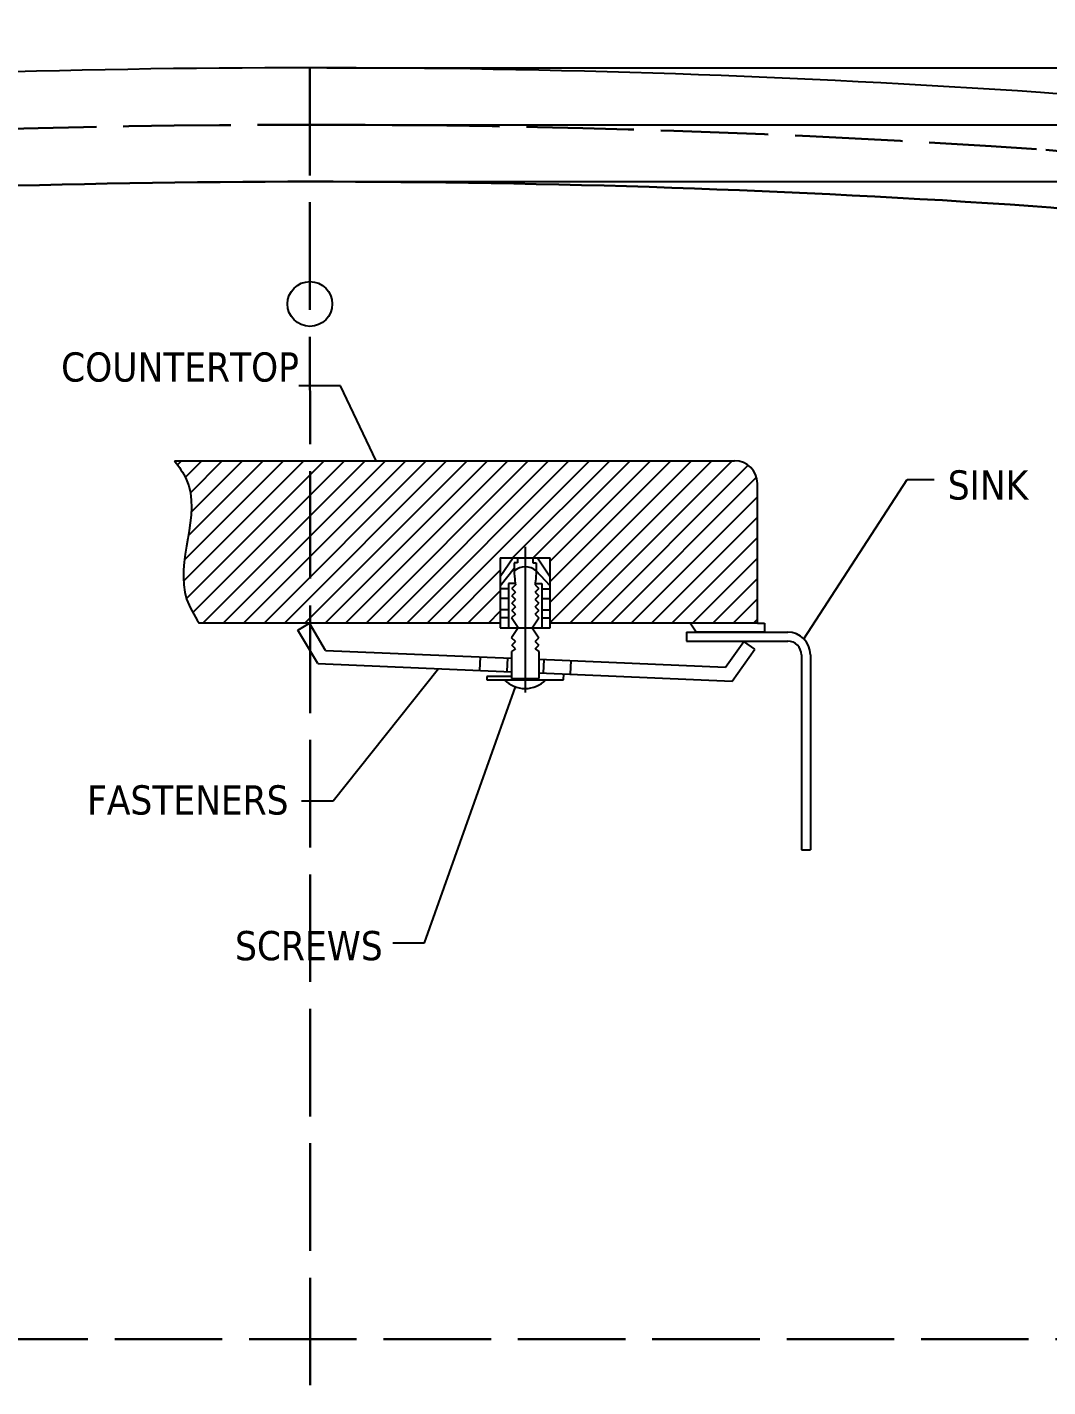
# Model space of a CAD drawing. Header units: millimetres. Extents: x 164 to 1139, y 316 to 1000.
# Drawn here: x 595.2 to 709.1, y 686.2 to 837.9 of the extents above; entities that cross this region are included whole.
import ezdxf

# ---------------------------------------------------------------- set-up
doc = ezdxf.new("R2010")
doc.units = ezdxf.units.MM
doc.linetypes.add('ACAD_ISO02W100', pattern=[15, 12, -3])
doc.layers.add('CONT', color=7, linetype='Continuous')
doc.layers.add('尺寸標注', color=1, linetype='Continuous', lineweight=30)
doc.layers.add('虚线', color=2, linetype='ACAD_ISO02W100', lineweight=30)
doc.styles.add('DIM', font='txt.shx', dxfattribs={"width": 0.7, "bigfont": 'chineset.shx'})
doc.styles.get("Standard").update_dxf_attribs({"font": 'arial.ttf'})
doc.dimstyles.new('mm+in(开孔纸尺寸)', dxfattribs={"dimscale": 3, "dimtxt": 3.8, "dimasz": 2, "dimexe": 1.25, "dimexo": 0.625, "dimgap": 2, "dimtad": 1, "dimtxsty": 'DIM', "dimcen": 0, "dimclrd": 256, "dimclre": 256, "dimclrt": 3, "dimadec": 0, "dimazin": 0, "dimtfac": 1, "dimtmove": 0, "dimatfit": 1, "dimfxl": 1, "dimlwd": -1, "dimarcsym": 0})

# ---------------------------------------------------------------- blocks, each defined once
blk = doc.blocks.new('efw')
at = {"layer": 'CONT', "lineweight": 25}
h = blk.add_hatch(dxfattribs=at)
h.set_pattern_fill('ANSI31', color=256, scale=0.808315, style=0)
h.set_pattern_definition([(45, (-2535.7435, -4394.8292), (-1.814719, 1.814719), [])])
edge = h.paths.add_edge_path()
edge.add_arc((-1986.41, -4346.4), 4.04, 0, 90)
edge.add_line((-1986.41, -4342.36), (-2086.08, -4342.36))
edge.add_spline(control_points=[(-2086.08, -4342.36), (-2085.3, -4343.42), (-2080.2, -4350.35), (-2087.26, -4362.29), (-2082.56, -4369.84), (-2081.7, -4371.22)], knot_values=[0, 0, 0, 0, 4.788302, 31.211075, 37.135874, 37.135874, 37.135874, 37.135874], degree=3, periodic=0)
edge.add_line((-2081.7, -4371.22), (-2028.11, -4371.22))
edge.add_line((-2028.11, -4371.22), (-2028.11, -4359.65))
edge.add_line((-2028.11, -4359.65), (-2019.24, -4359.65))
edge.add_line((-2019.24, -4359.65), (-2019.24, -4371.22))
edge.add_line((-2019.24, -4371.22), (-1982.37, -4371.22))
edge.add_line((-1982.37, -4371.22), (-1982.37, -4346.4))
at = {"lineweight": 25}
for p, q in [((-2064.15, -4372.49), (-2062.07, -4371.24)), ((-1982.81, -4375.9), (-1984.78, -4374.49)), ((-2031.7, -4377.23), (-2031.8, -4379.65)), ((-2026.85, -4377.43), (-2026.95, -4379.85)), ((-2020.39, -4377.7), (-2020.49, -4380.13)), ((-2015.55, -4377.91), (-2015.65, -4380.33))]:
    blk.add_line(p, q, dxfattribs=at)
at = {"layer": 'CONT', "lineweight": 25}
for p, q in [((-2056.53, -4329.02), (-2063.98, -4329.02)), ((-2050.18, -4342.36), (-2056.53, -4329.02)), ((-2086.08, -4342.36), (-1986.41, -4342.36)), ((-1974.1, -4374.02), (-1955.69, -4345.68)), ((-1955.69, -4345.68), (-1950.91, -4345.68)), ((-1982.37, -4371.22), (-1982.37, -4346.4)), ((-2023.67, -4357.69), (-2023.67, -4383.58)), ((-2028.11, -4359.65), (-2019.24, -4359.65)), ((-2025.83, -4359.65), (-2028.11, -4363)), ((-2028.11, -4359.65), (-2028.11, -4372.07)), ((-2025.05, -4360.54), (-2025.63, -4360.54)), ((-2025.05, -4359.65), (-2025.05, -4360.54)), ((-2022.3, -4359.65), (-2022.3, -4360.54)), ((-2022.3, -4360.54), (-2021.72, -4360.54)), ((-2021.51, -4359.65), (-2019.24, -4363)), ((-2019.24, -4372.07), (-2019.24, -4359.65)), ((-2028.11, -4364.6), (-2025.63, -4361.48)), ((-2019.24, -4364.6), (-2021.72, -4361.95)), ((-2026.62, -4365.14), (-2028.11, -4365.14)), ((-2025.44, -4364.2), (-2026.62, -4364.21)), ((-2026.62, -4364.21), (-2026.62, -4372.07)), ((-2025.41, -4364.44), (-2026.08, -4365.09)), ((-2025.41, -4365.74), (-2026.08, -4365.09)), ((-2021.93, -4364.44), (-2021.26, -4365.09)), ((-2021.93, -4365.74), (-2021.26, -4365.09)), ((-2021.9, -4364.2), (-2020.73, -4364.21)), ((-2020.73, -4364.21), (-2020.73, -4372.07)), ((-2020.73, -4365.14), (-2019.24, -4365.14)), ((-2026.62, -4366.87), (-2028.11, -4366.87)), ((-2025.41, -4365.74), (-2026.08, -4366.39)), ((-2025.41, -4367.05), (-2026.08, -4366.39)), ((-2025.41, -4367.05), (-2026.08, -4367.7)), ((-2025.41, -4368.35), (-2026.08, -4367.7)), ((-2021.93, -4365.74), (-2021.26, -4366.39)), ((-2021.93, -4367.05), (-2021.26, -4366.39)), ((-2021.93, -4367.05), (-2021.26, -4367.7)), ((-2021.93, -4368.35), (-2021.26, -4367.7)), ((-2020.73, -4366.87), (-2019.24, -4366.87)), ((-2026.62, -4368.89), (-2028.11, -4368.89)), ((-2026.62, -4370.28), (-2028.11, -4370.28)), ((-2025.42, -4369.63), (-2026.1, -4370.28)), ((-2024.93, -4372.07), (-2026.1, -4370.28)), ((-2025.41, -4368.35), (-2026.08, -4369)), ((-2025.41, -4369.65), (-2026.08, -4369)), ((-2022.41, -4372.07), (-2021.25, -4370.28)), ((-2021.93, -4368.35), (-2021.26, -4369)), ((-2021.93, -4369.65), (-2021.26, -4369)), ((-2021.92, -4369.63), (-2021.25, -4370.28)), ((-2020.73, -4368.89), (-2019.24, -4368.89)), ((-2020.73, -4370.28), (-2019.24, -4370.28)), ((-2028.07, -4371.22), (-2081.7, -4371.22)), ((-2060.6, -4378.44), (-2064.15, -4372.49)), ((-2059.19, -4376.08), (-2062.07, -4371.24)), ((-2028.11, -4372.07), (-2019.24, -4372.07)), ((-2024.93, -4372.07), (-2026.1, -4373.86)), ((-2022.41, -4372.07), (-2021.25, -4373.86)), ((-1982.37, -4371.22), (-2019.24, -4371.22)), ((-1994.97, -4372.84), (-1976.96, -4372.84)), ((-1994.97, -4372.84), (-1994.97, -4374.46)), ((-1993.23, -4372.84), (-1994.34, -4371.22)), ((-1981.09, -4372.84), (-1993.23, -4372.84)), ((-1982.37, -4371.22), (-1981.09, -4371.22)), ((-1981.09, -4371.22), (-1981.09, -4372.84)), ((-2025.42, -4374.51), (-2026.1, -4373.86)), ((-2025.41, -4374.5), (-2026.08, -4375.15)), ((-2025.41, -4375.8), (-2026.08, -4375.15)), ((-2021.93, -4374.5), (-2021.26, -4375.15)), ((-2021.93, -4375.8), (-2021.26, -4375.15)), ((-2021.92, -4374.51), (-2021.25, -4373.86)), ((-1994.97, -4374.46), (-1976.96, -4374.46)), ((-1988.06, -4379.06), (-1984.78, -4374.49)), ((-2059.19, -4376.08), (-2026.11, -4377.46)), ((-2025.41, -4375.8), (-2026.11, -4376.29)), ((-2026.11, -4376.29), (-2026.11, -4381.08)), ((-2021.93, -4375.8), (-2021.23, -4376.29)), ((-2021.23, -4376.29), (-2021.23, -4381.08)), ((-2021.23, -4377.67), (-1988.06, -4379.06)), ((-1986.85, -4381.54), (-1982.81, -4375.9)), ((-1974.53, -4376.88), (-1974.53, -4411.58)), ((-1972.92, -4376.88), (-1972.92, -4411.58)), ((-2060.6, -4378.44), (-2026.11, -4379.89)), ((-2057.85, -4402.86), (-2039.12, -4379.34)), ((-2021.23, -4380.09), (-1986.85, -4381.54)), ((-2041.6, -4428.13), (-2025.38, -4382.59)), ((-2026.11, -4380.73), (-2030.53, -4380.73)), ((-2030.53, -4380.73), (-2030.53, -4381.31)), ((-2030.53, -4381.31), (-2016.86, -4381.31)), ((-2026.11, -4381.08), (-2021.23, -4381.08)), ((-2016.86, -4381.31), (-2016.81, -4380.28)), ((-2063.46, -4402.86), (-2057.85, -4402.86)), ((-1974.53, -4411.58), (-1972.92, -4411.58)), ((-2047.23, -4428.13), (-2041.6, -4428.13))]:
    blk.add_line(p, q, dxfattribs=at)
for centre, radius, start, end in [((-1986.41, -4346.4), 4.04, 0, 90), ((-2023.67, -4364.34), 3.09, 50.677, 129.323), ((-1976.96, -4376.88), 4.04, 0, 90), ((-1976.96, -4376.88), 2.42, 0, 90), ((-2023.69, -4377.67), 5.2, 224.4662, 315.5338)]:
    blk.add_arc(centre, radius, start, end, dxfattribs=at)
for points, knots in [([(-2086.08, -4342.36), (-2085.3, -4343.42), (-2080.2, -4350.35), (-2087.26, -4362.29), (-2082.56, -4369.84), (-2081.7, -4371.22)], [0, 0, 0, 0, 3.870458, 25.228387, 30.017492, 30.017492, 30.017492, 30.017492]), ([(-2025.63, -4360.54), (-2025.64, -4361.35), (-2025.65, -4362.66), (-2025.48, -4363.95), (-2025.41, -4364.44)], [0.304732, 0.304732, 0.304732, 0.304732, 3.312565, 5.150382, 5.150382, 5.150382, 5.150382]), ([(-2021.72, -4360.54), (-2021.71, -4361.35), (-2021.7, -4362.66), (-2021.87, -4363.95), (-2021.93, -4364.44)], [0.304732, 0.304732, 0.304732, 0.304732, 3.312565, 5.150382, 5.150382, 5.150382, 5.150382])]:
    blk.add_open_spline(points, degree=3, knots=knots, dxfattribs=at)
at = {"layer": 'CONT', "char_height": 5.1975, "width": 14.8643, "attachment_point": 1}
for s, insert in [('{\\fTahoma|b0|i0|c0|p34;COUNTERTOP\\P }', (-2106.26, -4323.07)), ('{\\fTahoma|b0|i0|c0|p34;SINK\\P }', (-1948.48, -4344.06)), ('{\\fTahoma|b0|i0|c0|p34;FASTENERS\\P }', (-2101.64, -4400.09)), ('{\\fTahoma|b0|i0|c0|p34;SCREWS', (-2075.3, -4426.01))]:
    blk.add_mtext(s, dxfattribs=dict(at, insert=insert))
blk = doc.blocks.new('*D19')
at = {"layer": 'Defpoints', "color": 0}
for p in [(798.68, 916.17), (454.98, 691.54), (798.68, 691.48)]:
    blk.add_point(p, dxfattribs=at)
at = {"layer": '尺寸標注', "lineweight": -2}
for p, q in [((454.98, 693.41), (454.98, 919.92)), ((798.68, 693.35), (798.68, 919.92))]:
    blk.add_line(p, q, dxfattribs=at)
at = {"layer": '尺寸標注'}
blk.add_line((460.98, 916.17), (792.68, 916.17), dxfattribs=at)
for points in [[(460.98, 917.17), (460.98, 915.17), (454.98, 916.17)], [(792.68, 915.17), (792.68, 917.17), (798.68, 916.17)]]:
    blk.add_solid(points, dxfattribs=at)
at = {"layer": '尺寸標注', "color": 3, "insert": (626.83, 928.82), "char_height": 11.4, "attachment_point": 5, "style": 'DIM'}
blk.add_mtext('343,7mm [13 9/16"]', dxfattribs=at)
blk = doc.blocks.new('*D20')
at = {"layer": 'Defpoints', "color": 0}
for p in [(792.33, 883.17), (461.33, 691.48), (792.33, 691.48)]:
    blk.add_point(p, dxfattribs=at)
at = {"layer": '尺寸標注', "lineweight": -2}
for p, q in [((461.33, 693.35), (461.33, 886.92)), ((792.33, 693.35), (792.33, 886.92))]:
    blk.add_line(p, q, dxfattribs=at)
at = {"layer": '尺寸標注'}
blk.add_line((467.33, 883.17), (786.33, 883.17), dxfattribs=at)
for points in [[(467.33, 884.17), (467.33, 882.17), (461.33, 883.17)], [(786.33, 882.17), (786.33, 884.17), (792.33, 883.17)]]:
    blk.add_solid(points, dxfattribs=at)
at = {"layer": '尺寸標注', "color": 3, "insert": (626.83, 894.87), "char_height": 11.4, "attachment_point": 5, "style": 'DIM'}
blk.add_mtext('331mm [13 1/16"]', dxfattribs=at)
blk = doc.blocks.new('*D23')
at = {"layer": 'Defpoints', "color": 0}
for p in [(785.98, 849.67), (467.68, 691.48), (785.98, 691.48)]:
    blk.add_point(p, dxfattribs=at)
at = {"layer": '尺寸標注', "lineweight": -2}
for p, q in [((467.68, 693.35), (467.68, 853.42)), ((785.98, 693.35), (785.98, 853.42))]:
    blk.add_line(p, q, dxfattribs=at)
at = {"layer": '尺寸標注'}
blk.add_line((473.68, 849.67), (779.98, 849.67), dxfattribs=at)
for points in [[(473.68, 850.67), (473.68, 848.67), (467.68, 849.67)], [(779.98, 848.67), (779.98, 850.67), (785.98, 849.67)]]:
    blk.add_solid(points, dxfattribs=at)
at = {"layer": '尺寸標注', "color": 3, "insert": (626.83, 862.32), "char_height": 11.4, "attachment_point": 5, "style": 'DIM'}
blk.add_mtext('318,3mm [12 9/16"]', dxfattribs=at)
blk = doc.blocks.new('*D24')
at = {"layer": 'Defpoints', "color": 0}
for p in [(626.77, 833.33), (626.75, 549.63), (922.19, 549.63)]:
    blk.add_point(p, dxfattribs=at)
at = {"layer": '尺寸標注', "lineweight": -2}
for p, q in [((628.64, 833.33), (925.94, 833.33)), ((628.62, 549.63), (925.94, 549.63))]:
    blk.add_line(p, q, dxfattribs=at)
at = {"layer": '尺寸標注'}
blk.add_line((922.19, 827.33), (922.19, 555.63), dxfattribs=at)
for points in [[(923.19, 827.33), (921.19, 827.33), (922.19, 833.33)], [(921.19, 555.63), (923.19, 555.63), (922.19, 549.63)]]:
    blk.add_solid(points, dxfattribs=at)
at = {"layer": '尺寸標注', "color": 3, "insert": (909.54, 691.48), "char_height": 11.4, "attachment_point": 5, "rotation": 90, "style": 'DIM'}
blk.add_mtext('283,7mm [11 3/16"]', dxfattribs=at)
blk = doc.blocks.new('*D25')
at = {"layer": 'Defpoints', "color": 0}
for p in [(626.77, 826.98), (884.19, 826.98), (626.83, 555.98)]:
    blk.add_point(p, dxfattribs=at)
at = {"layer": '尺寸標注', "lineweight": -2}
for p, q in [((628.65, 826.98), (887.94, 826.98)), ((628.71, 555.98), (887.94, 555.98))]:
    blk.add_line(p, q, dxfattribs=at)
at = {"layer": '尺寸標注'}
blk.add_line((884.19, 561.98), (884.19, 820.98), dxfattribs=at)
for points in [[(885.19, 820.98), (883.19, 820.98), (884.19, 826.98)], [(883.19, 561.98), (885.19, 561.98), (884.19, 555.98)]]:
    blk.add_solid(points, dxfattribs=at)
at = {"layer": '尺寸標注', "color": 3, "insert": (872.49, 691.48), "char_height": 11.4, "attachment_point": 5, "rotation": 90, "style": 'DIM'}
blk.add_mtext('271mm [10 11/16"]', dxfattribs=at)
blk = doc.blocks.new('*D26')
at = {"layer": 'Defpoints', "color": 0}
for p in [(626.83, 820.63), (626.83, 562.33), (846.85, 562.33)]:
    blk.add_point(p, dxfattribs=at)
at = {"layer": '尺寸標注', "lineweight": -2}
for p, q in [((628.71, 820.63), (850.6, 820.63)), ((628.7, 562.33), (850.6, 562.33))]:
    blk.add_line(p, q, dxfattribs=at)
at = {"layer": '尺寸標注'}
blk.add_line((846.85, 814.63), (846.85, 568.33), dxfattribs=at)
for points in [[(847.85, 814.63), (845.85, 814.63), (846.85, 820.63)], [(845.85, 568.33), (847.85, 568.33), (846.85, 562.33)]]:
    blk.add_solid(points, dxfattribs=at)
at = {"layer": '尺寸標注', "color": 3, "insert": (834.2, 691.48), "char_height": 11.4, "attachment_point": 5, "rotation": 90, "style": 'DIM'}
blk.add_mtext('258,3mm [10 3/16"]', dxfattribs=at)

msp = doc.modelspace()

# ---------------------------------------------------------------- linework, layer by layer
msp.add_lwpolyline([(798.111, 736.864, 0.3873123), (708.298, 830.573, 0.0338044), (545.364, 830.573, 0.3873123), (455.551, 736.864, 0.0125651), (455.551, 646.09, 0.3873123), (545.364, 552.381, 0.0338044), (708.298, 552.381, 0.3873123), (798.111, 646.09, 0.0125651)], format="xyb", close=True)
msp.add_circle((626.769, 806.977), 2.5)
at = {"layer": '虚线'}
for p, q in [((626.769, 833.327), (626.831, 549.627)), ((454.981, 691.477), (798.681, 691.477))]:
    msp.add_line(p, q, dxfattribs=at)
msp.add_lwpolyline([(791.763, 736.705, 0.3873123), (707.869, 824.238, 0.0338044), (545.793, 824.238, 0.3873123), (461.899, 736.705, 0.0125651), (461.899, 646.25, 0.3873123), (545.793, 558.717, 0.0338044), (707.869, 558.717, 0.3873123), (791.763, 646.25, 0.0125651)], format="xyb", close=True, dxfattribs=at)
at = {"layer": '虚线', "color": 3, "linetype": 'ByBlock'}
msp.add_lwpolyline([(785.415, 736.545, 0.3873123), (707.44, 817.902, 0.0338044), (546.222, 817.902, 0.3873123), (468.247, 736.545, 0.0125651), (468.247, 646.409, 0.3873123), (546.222, 565.052, 0.0338044), (707.44, 565.052, 0.3873123), (785.415, 646.409, 0.0125651)], format="xyb", close=True, dxfattribs=at)

# ---------------------------------------------------------------- block references
at = {"xscale": 0.6272000000000002, "yscale": 0.6272000000000002, "zscale": 0.6272000000000002}
msp.add_blockref('efw', (1920.045, 3513.007), dxfattribs=at)

# ---------------------------------------------------------------- dimensions: what is measured, and where the dimension line sits
at = {"layer": '尺寸標注'}
for base, p1, p2, picture, middle in [((798.681, 916.169), (454.981, 691.54), (798.681, 691.477), '*D19', (626.831, 916.169)), ((792.331, 883.169), (461.331, 691.477), (792.331, 691.477), '*D20', (626.831, 883.169))]:
    dim = msp.add_linear_dim(base=base, p1=p1, p2=p2, dimstyle='mm+in(开孔纸尺寸)', override={"dimpost": 'mm', "dimtofl": 0}, dxfattribs=at)
    dim.commit()
    dim.dimension.update_dxf_attribs({"geometry": picture, "text_midpoint": middle, "dimtype": 160})
dim = msp.add_linear_dim(base=(785.981, 849.669), p1=(467.681, 691.477), p2=(785.981, 691.477), dimstyle='mm+in(开孔纸尺寸)', override={"dimpost": 'mm', "dimtofl": 0}, dxfattribs=at)
dim.commit()
dim.dimension.update_dxf_attribs({"geometry": '*D23', "text_midpoint": (626.831, 862.319)})
for base, p1, p2, picture, middle in [((922.186, 549.627), (626.769, 833.327), (626.749, 549.627), '*D24', (922.186, 691.477)), ((884.186, 826.977), (626.831, 555.977), (626.77, 826.977), '*D25', (884.186, 691.477)), ((846.852, 562.327), (626.831, 820.627), (626.828, 562.327), '*D26', (846.852, 691.477))]:
    dim = msp.add_linear_dim(base=base, p1=p1, p2=p2, angle=90, dimstyle='mm+in(开孔纸尺寸)', override={"dimpost": 'mm', "dimtofl": 0}, dxfattribs=at)
    dim.commit()
    dim.dimension.update_dxf_attribs({"geometry": picture, "text_midpoint": middle, "dimtype": 160})

doc.saveas('drawing.dxf')
